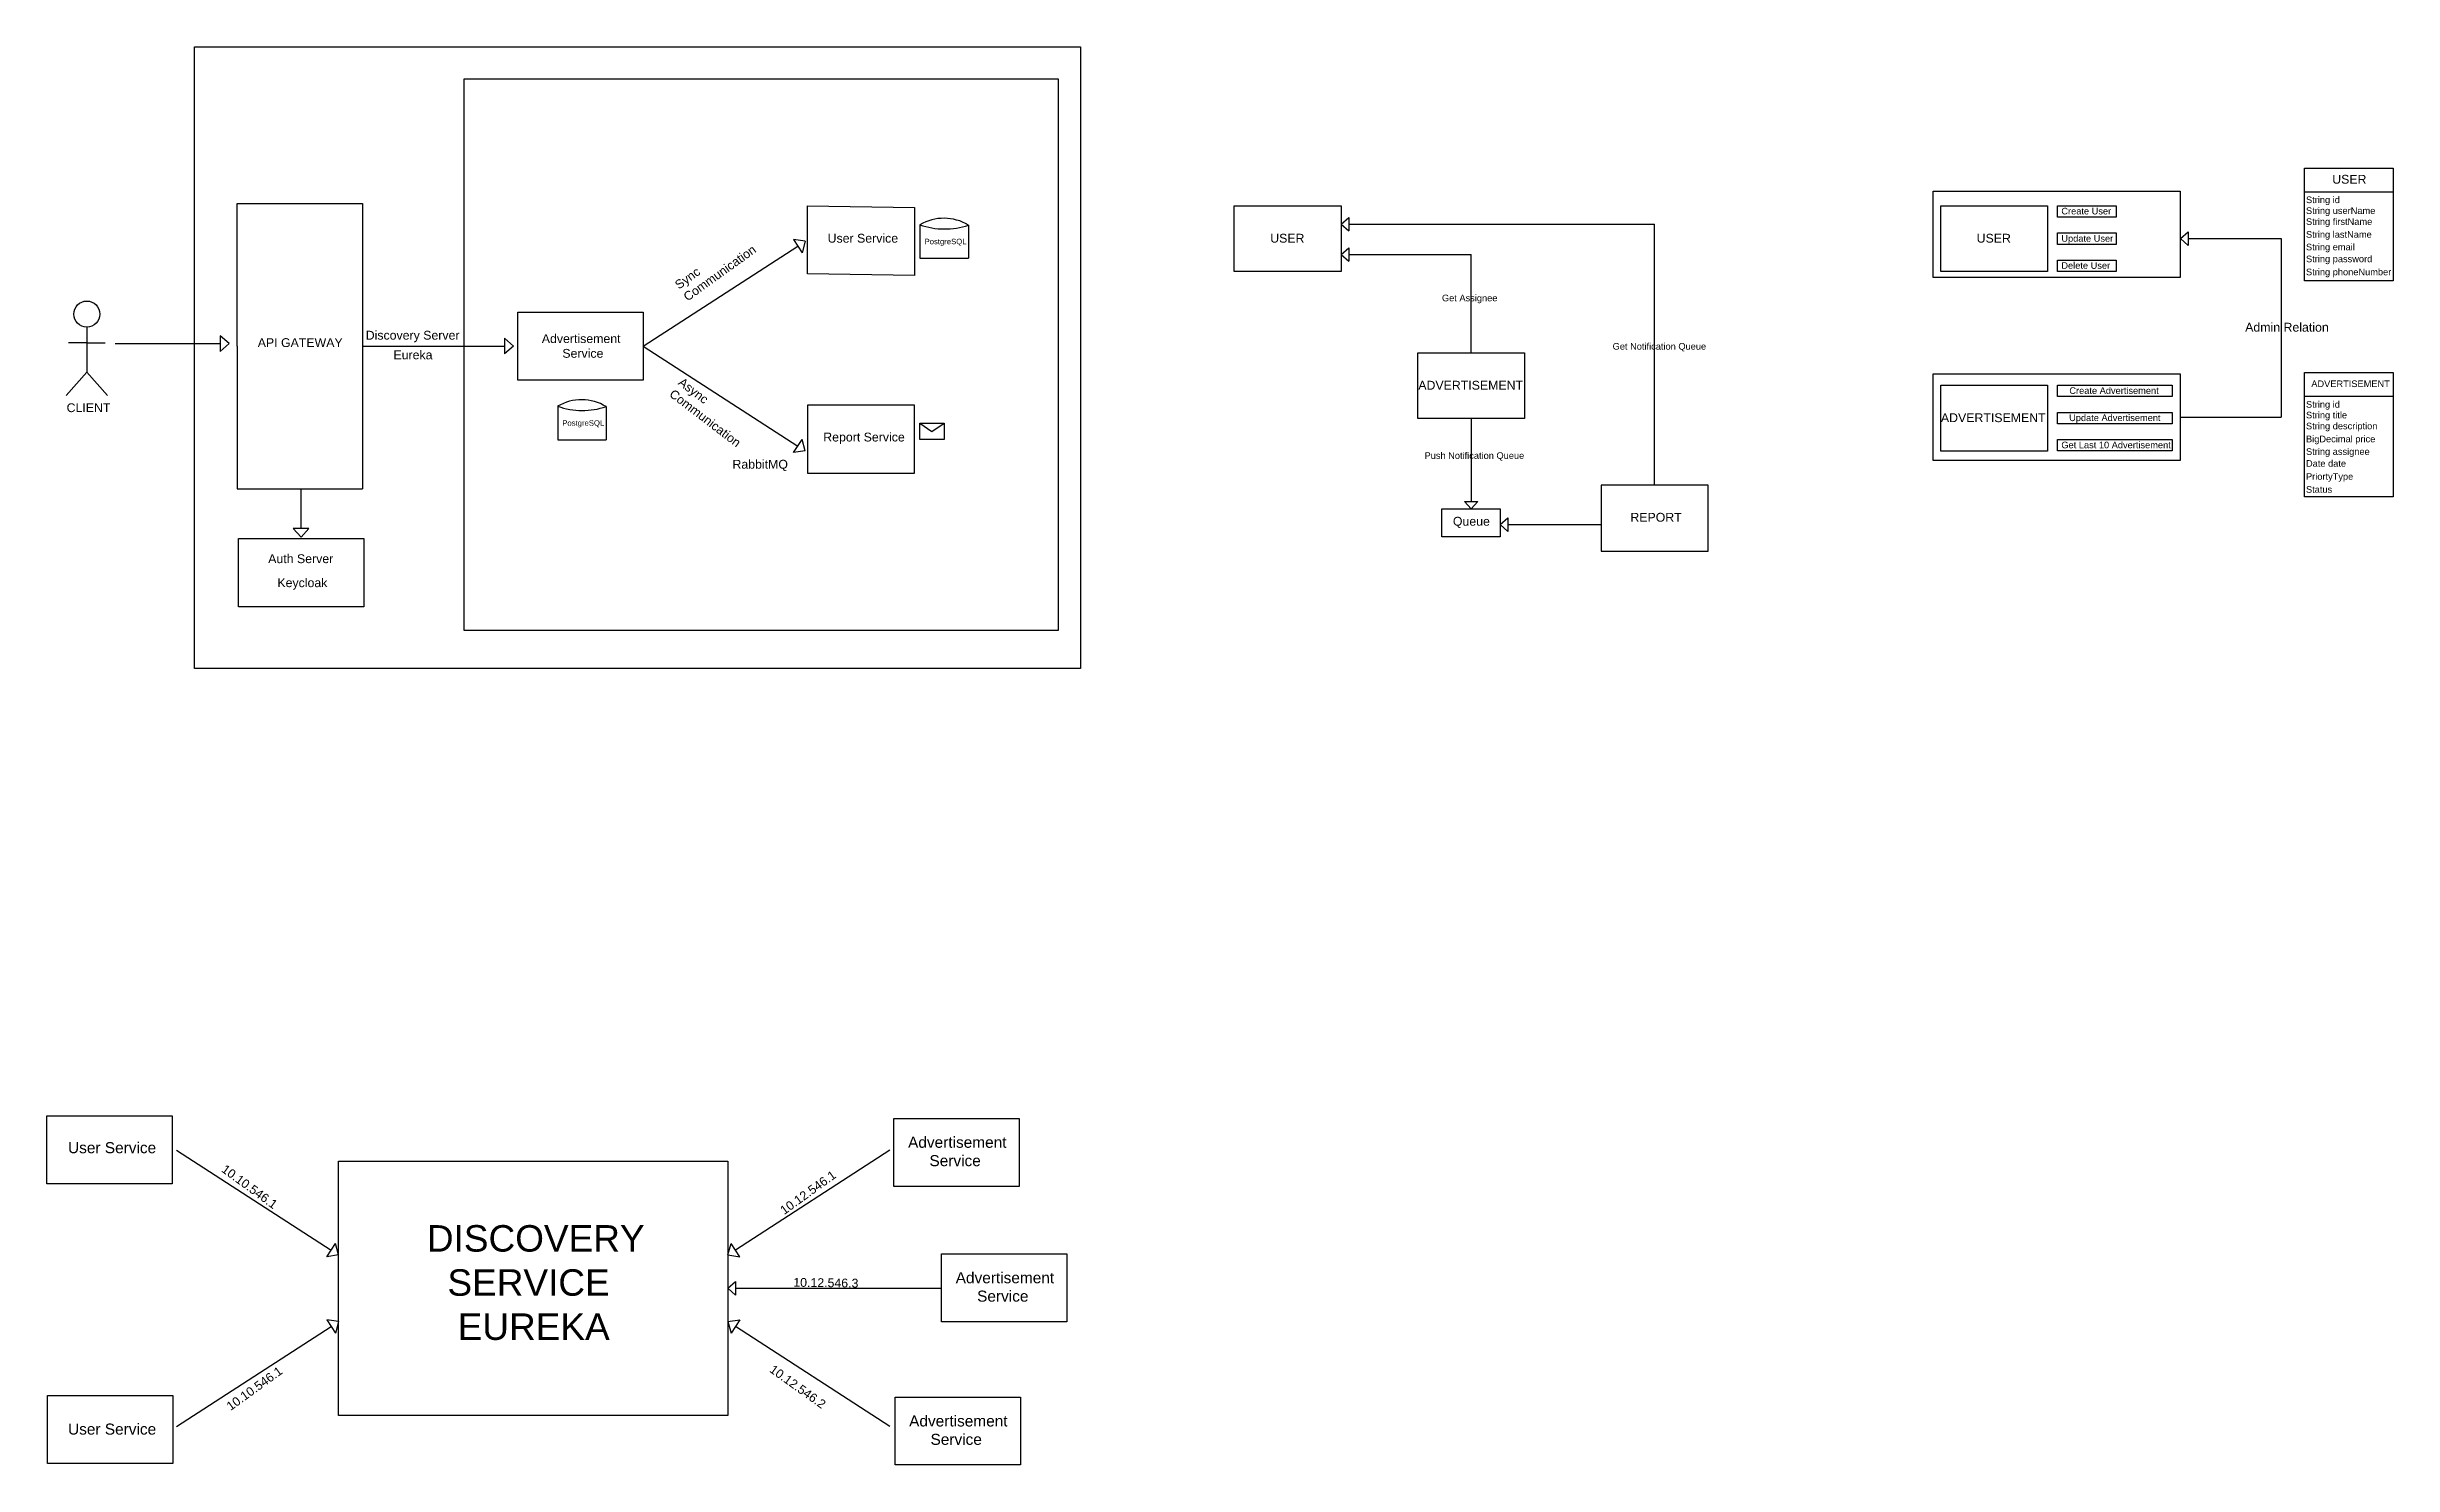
# Model space of a CAD drawing. Header units: millimetres. Extents: x 4597 to 24543, y -7777 to 4272.
import ezdxf

# ---------------------------------------------------------------- set-up
doc = ezdxf.new("R2010")
doc.units = ezdxf.units.MM
doc.styles.get("Standard").update_dxf_attribs({"font": 'arial.ttf'})

msp = doc.modelspace()

# ---------------------------------------------------------------- linework, layer by layer
for p, q in [((23791, 3042), (24543, 3042)), ((15600, 2766), (15665, 2824)), ((15665, 2824), (15665, 2709)), ((11043, 2621), (10943, 2636)), ((10943, 2636), (11017, 2523)), ((11043, 2621), (11017, 2523)), ((12019, 2761), (12019, 2476)), ((12431, 2758), (12431, 2476)), ((15600, 2766), (15665, 2709)), ((15665, 2766), (18265, 2766)), ((18265, 547), (18265, 2766)), ((22737, 2644), (22802, 2701)), ((22737, 2644), (22802, 2586)), ((22802, 2701), (22802, 2586)), ((22802, 2644), (23593, 2644)), ((23593, 2644), (23593, 1126)), ((9666, 1730), (10980, 2579)), ((12019, 2476), (12431, 2476)), ((15600, 2508), (15665, 2566)), ((15600, 2508), (15665, 2451)), ((15665, 2566), (15665, 2451)), ((15665, 2508), (16705, 2508)), ((16705, 1674), (16705, 2508)), ((4936, 1892), (4936, 1508)), ((6145, 1751), (6070, 1818)), ((6070, 1818), (6070, 1684)), ((8564, 1730), (8488, 1797)), ((8488, 1797), (8488, 1663)), ((4936, 1757), (4780, 1757)), ((4936, 1757), (5091, 1757)), ((5177, 1751), (6070, 1751)), ((6145, 1751), (6070, 1684)), ((6213, 1730), (6213, 518)), ((7279, 1730), (8488, 1730)), ((8564, 1730), (8488, 1663)), ((9666, 1730), (10980, 881)), ((4936, 1508), (4759, 1309)), ((4936, 1508), (5113, 1309)), ((8939, 1220), (8939, 934)), ((9351, 1216), (9351, 934)), ((23791, 1304), (24543, 1304)), ((12017, 1075), (12120, 1005)), ((12120, 1005), (12224, 1075)), ((16705, 1115), (16705, 411)), ((22734, 1126), (23593, 1126)), ((8939, 934), (9351, 934)), ((10943, 825), (11017, 937)), ((11043, 840), (10943, 825)), ((11043, 840), (11017, 937)), ((6213, 518), (7279, 518)), ((6757, 181), (6757, 518)), ((16705, 347), (16648, 411)), ((16648, 411), (16763, 411)), ((16705, 347), (16763, 411)), ((16953, 213), (17018, 271)), ((16953, 213), (17018, 156)), ((17018, 271), (17018, 156)), ((17018, 213), (17810, 213)), ((6824, 181), (6690, 181)), ((6757, 106), (6690, 181)), ((6757, 106), (6824, 181)), ((5699, -5102), (7013, -5951)), ((11764, -5102), (10450, -5951)), ((6976, -6007), (7050, -5895)), ((7076, -5992), (7050, -5895)), ((10387, -5992), (10414, -5895)), ((10487, -6007), (10414, -5895)), ((7076, -5992), (6976, -6007)), ((10387, -5992), (10487, -6007)), ((10387, -6275), (10452, -6218)), ((10387, -6275), (10452, -6333)), ((10452, -6218), (10452, -6333)), ((10452, -6275), (12203, -6275)), ((7076, -6558), (6976, -6544)), ((6976, -6544), (7050, -6656)), ((7076, -6558), (7050, -6656)), ((10387, -6558), (10487, -6544)), ((10387, -6558), (10414, -6656)), ((10487, -6544), (10414, -6656)), ((5699, -7449), (7013, -6600)), ((11764, -7449), (10450, -6600))]:
    msp.add_line(p, q)
for points in [[(5852, 4272), (13385, 4272), (13385, -1009), (5852, -1009)], [(8143, 4002), (13193, 4002), (13193, -687), (8143, -687)], [(23791, 3243), (24543, 3243), (24543, 2285), (23791, 2285)], [(20633, 3046), (22734, 3046), (22734, 2312), (20633, 2312)], [(11064, 2923), (11973, 2907), (11973, 2329), (11064, 2345)], [(14691, 2923), (15600, 2923), (15600, 2363), (14691, 2363)], [(20697, 2923), (21606, 2923), (21606, 2363), (20697, 2363)], [(21689, 2923), (22188, 2923), (22188, 2826), (21689, 2826)], [(21689, 2691), (22188, 2691), (22188, 2594), (21689, 2594)], [(21689, 2461), (22188, 2461), (22188, 2364), (21689, 2364)], [(8601, 2019), (9666, 2019), (9666, 1441), (8601, 1441)], [(16251, 1674), (17160, 1674), (17160, 1115), (16251, 1115)], [(20633, 1493), (22734, 1493), (22734, 758), (20633, 758)], [(20697, 1398), (21606, 1398), (21606, 838), (20697, 838)], [(21689, 1398), (22666, 1398), (22666, 1301), (21689, 1301)], [(23791, 1505), (24543, 1505), (24543, 450), (23791, 450)], [(11064, 650), (11973, 650), (11973, 1228), (11064, 1228)], [(12017, 1075), (12224, 1075), (12224, 935), (12017, 935)], [(21689, 1167), (22666, 1167), (22666, 1070), (21689, 1070)], [(21689, 936), (22666, 936), (22666, 839), (21689, 839)], [(18719, 547), (17810, 547), (17810, -12), (18719, -12)], [(16457, 347), (16953, 347), (16953, 108), (16457, 108)], [(6225, 94), (7290, 94), (7290, -484), (6225, -484)], [(4597, -4811), (5662, -4811), (5662, -5389), (4597, -5389)], [(11798, -4832), (12863, -4832), (12863, -5410), (11798, -5410)], [(7076, -5195), (10387, -5195), (10387, -7356), (7076, -7356)], [(12203, -5983), (13268, -5983), (13268, -6561), (12203, -6561)], [(4602, -7186), (5668, -7186), (5668, -7764), (4602, -7764)], [(11807, -7200), (12873, -7200), (12873, -7777), (11807, -7777)]]:
    msp.add_lwpolyline(points, close=True)
msp.add_lwpolyline([(6213, 1730), (6213, 2942), (7279, 2942), (7279, 518)])
msp.add_circle((4936, 2002), 111)
for centre, radius, start, end in [((12222, 2411), 405, 58.9672, 120.124), ((12230, 3356), 631, 250.5005, 288.5907), ((9142, 869), 405, 58.9672, 120.124), ((9150, 1814), 631, 250.5005, 288.5907)]:
    msp.add_arc(centre, radius, start, end)

# ---------------------------------------------------------------- texts
for s, width, insert, char_height, attachment_point in [('String id', 821.63, (23803, 3001), 56.2, 1), ('USER', 821.63, (24026, 3185), 75, 1), ('Create User', 867.86, (21723, 2905), 56.25, 1), ('String userName', 821.63, (23803, 2909), 56.25, 1), ('String firstName', 821.63, (23803, 2816), 56.25, 1), ('User Service', 821.63, (11234, 2684), 75, 1), ('PostgreSQL', 821.63, (12058, 2581), 46.9, 7), ('USER', 821.63, (14997, 2684), 75, 1), ('USER', 821.63, (21003, 2684), 75, 1), ('Update User', 867.86, (21723, 2673), 56.25, 1), ('String lastName', 821.63, (23803, 2707), 56.25, 1), ('String email', 821.63, (23803, 2600), 56.25, 1), ('Delete User', 867.86, (21723, 2443), 56.25, 1), ('String password', 821.63, (23803, 2499), 56.25, 1), ('String phoneNumber', 821.63, (23803, 2388), 56.25, 1), ('Get Assignee', 821.63, (16457, 2167), 56.25, 1), ('API GATEWAY', 821.63, (6389, 1797), 75, 1), ('Discovery Server', 821.63, (7307, 1860), 75, 1), ('Advertisement\\P      Service', 821.63, (8804, 1831), 75, 1), ('Admin Relation', 821.63, (23286, 1928), 75, 1), ('Eureka', 821.63, (7543, 1693), 75, 1), ('Get Notification Queue', 867.86, (17908, 1756), 56.25, 1), ('ADVERTISEMENT', 821.63, (16256, 1435), 75, 1), ('ADVERTISEMENT', 821.63, (23848, 1438), 56.25, 1), ('CLIENT', 514.66, (4764, 1244), 75, 1), ('Create Advertisement', 867.86, (21791, 1380), 56.25, 1), ('String id', 821.63, (23803, 1263), 56.2, 1), ('PostgreSQL', 821.63, (8978, 1039), 46.9, 7), ('Report Service', 821.63, (11197, 897), 75, 7), ('ADVERTISEMENT', 821.63, (20699, 1159), 75, 1), ('Update Advertisement', 867.86, (21789, 1149), 56.25, 1), ('String title', 821.63, (23803, 1172), 56.25, 1), ('String description', 821.63, (23803, 1079), 56.25, 1), ('Push Notification Queue', 867.86, (16309, 828), 56.25, 1), ('Get Last 10 Advertisement', 960.38, (21723, 918), 56.25, 1), ('String assignee', 821.63, (23803, 862), 56.25, 1), ('BigDecimal price', 821.63, (23803, 969), 56.25, 1), ('RabbitMQ', 821.63, (10425, 668), 75, 7), ('Date date', 821.63, (23803, 761), 56.2, 1), ('PriortyType ', 821.63, (23803, 650), 56.25, 1), ('Status', 821.63, (23803, 540), 56.2, 1), ('Queue', 821.63, (16550, 279), 75, 1), ('REPORT', 821.63, (18059, 313), 75, 1), ('Auth Server', 821.63, (6478, -39), 75, 1), ('Keycloak', 821.63, (6556, -243), 75, 1), ('Advertisement\\P     Service', 821.63, (11918, -4988), 93.75, 1), ('User Service', 821.63, (4776, -5034), 93.75, 1), ('DISCOVERY\\P  SERVICE\\P   EUREKA', 3998.37, (7827, -5739), 225, 1), ('Advertisement\\P     Service', 821.63, (12323, -6139), 93.75, 1), ('Advertisement\\P     Service', 821.63, (11927, -7356), 93.75, 1), ('User Service', 821.63, (4776, -7425), 93.75, 1)]:
    msp.add_mtext_dynamic_manual_height_columns(s, width=width, gutter_width=12.5, heights=[0], dxfattribs=dict(insert=insert, char_height=char_height, attachment_point=attachment_point))
at = {"char_height": 75, "attachment_point": 1}
for s, insert, rotation in [('Sync Communication', (9926, 2270), 35.7929), ('Async Communication', (10003, 1468), 322.5964), ('10.10.546.1', (6118, -5219), 323.8982), ('10.12.546.1', (10821, -5593), 35.7929), ('10.12.546.3', (10943, -6187), 359.1773), ('10.10.546.1', (6114, -7258), 35.7929), ('10.12.546.2', (10777, -6920), 324.4813)]:
    msp.add_mtext_dynamic_manual_height_columns(s, width=821.63, gutter_width=12.5, heights=[0], dxfattribs=dict(at, insert=insert, rotation=rotation))

doc.saveas('drawing.dxf')
